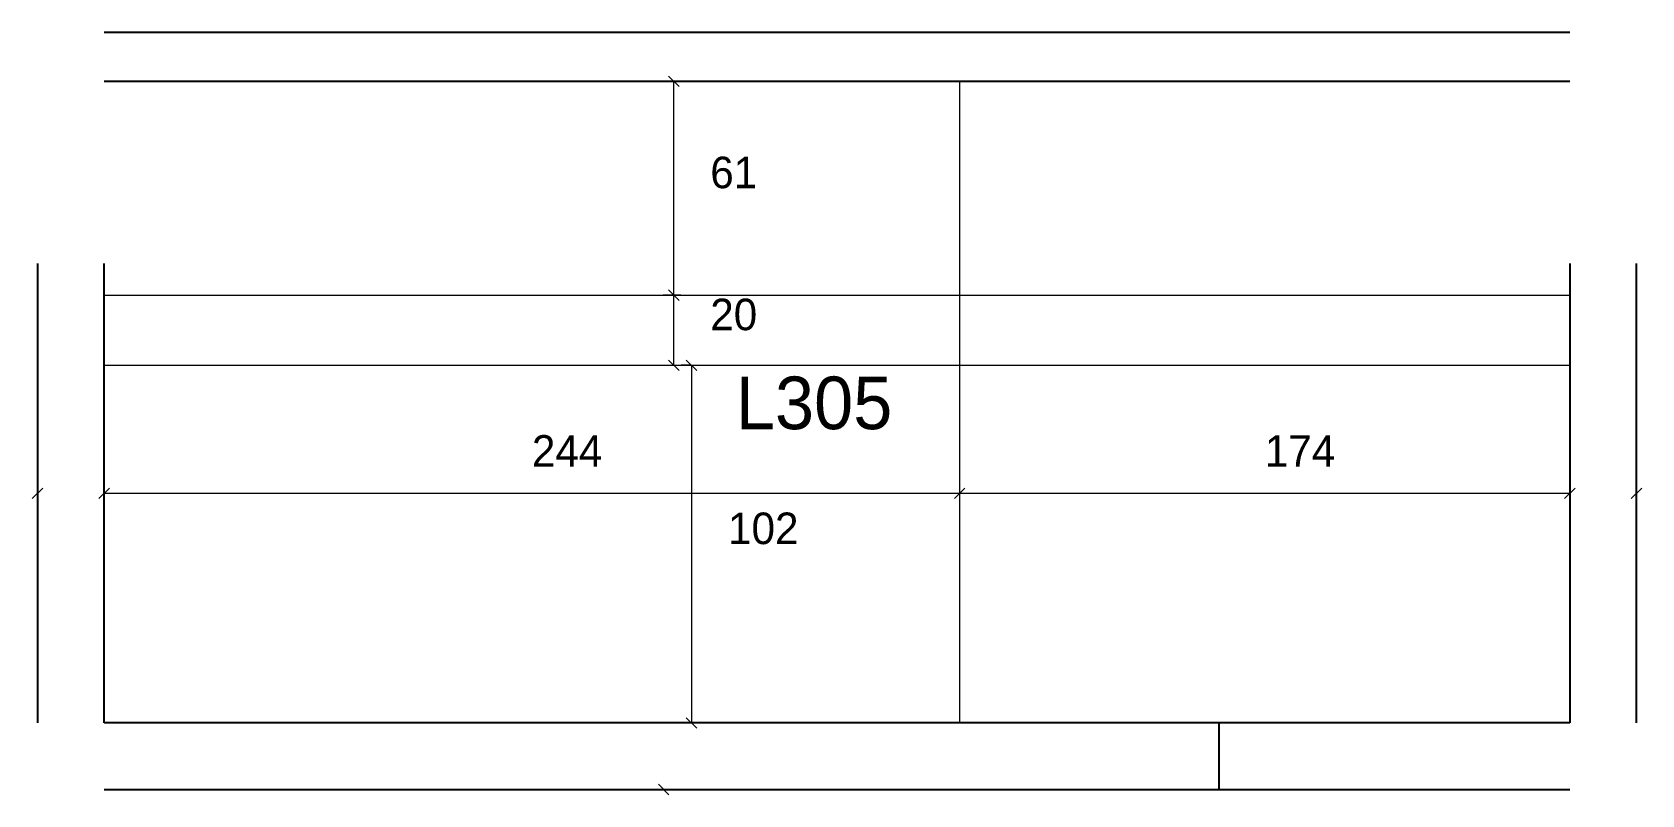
# Model space of a CAD drawing. Extents: x 4458 to 4917, y 2590 to 2808.
import ezdxf

# ---------------------------------------------------------------- set-up
doc = ezdxf.new("R2010")
doc.units = 0
for name, color, linetype in [('3', 3, 'Continuous'), ('4', 4, 'Continuous'), ('Painéis', 200, 'Continuous')]:
    doc.layers.add(name, color=color, linetype=linetype)

msp = doc.modelspace()

# ---------------------------------------------------------------- linework, layer by layer
at = {"layer": '3', "lineweight": 25}
for p, q in [((4478.07, 2807.94), (4896.07, 2807.94)), ((4478.07, 2793.94), (4896.07, 2793.94)), ((4796.07, 2591.94), (4796.07, 2610.94))]:
    msp.add_line(p, q, dxfattribs=at)
for points in [[(4459.07, 2741.94), (4459.07, 2610.94)], [(4478.07, 2610.94), (4478.07, 2741.94)], [(4896.07, 2741.94), (4896.07, 2610.94)], [(4915.07, 2610.94), (4915.07, 2741.94)], [(4896.07, 2610.94), (4478.07, 2610.94)], [(4478.07, 2591.94), (4896.07, 2591.94)]]:
    msp.add_lwpolyline(points, dxfattribs=at)
at = {"layer": 'Painéis', "lineweight": 18}
for p, q in [((4642.02, 2792.44), (4639.02, 2795.44)), ((4640.52, 2732.94), (4640.52, 2793.94)), ((4722.07, 2610.94), (4722.07, 2793.94)), ((4478.07, 2732.94), (4896.07, 2732.94)), ((4642.53, 2732.94), (4637.52, 2732.94)), ((4639.02, 2734.44), (4642.02, 2731.44)), ((4642.02, 2731.44), (4639.02, 2734.44)), ((4640.52, 2712.94), (4640.52, 2732.94)), ((4478.07, 2712.94), (4896.07, 2712.94)), ((4639.02, 2714.44), (4642.02, 2711.44)), ((4644.98, 2712.94), (4642.6, 2712.94)), ((4647.1, 2711.44), (4644.1, 2714.44)), ((4645.6, 2712.94), (4645.6, 2610.94)), ((4457.57, 2674.94), (4460.57, 2677.94)), ((4479.57, 2677.94), (4476.57, 2674.94)), ((4478.07, 2676.44), (4722.07, 2676.44)), ((4723.57, 2677.94), (4720.57, 2674.94)), ((4720.57, 2674.94), (4723.57, 2677.94)), ((4722.07, 2676.44), (4896.07, 2676.44)), ((4894.57, 2674.94), (4897.57, 2677.94)), ((4916.57, 2677.94), (4913.57, 2674.94)), ((4644.1, 2612.44), (4647.1, 2609.44)), ((4645.9, 2610.94), (4648.6, 2610.94)), ((4639.13, 2590.44), (4636.13, 2593.44))]:
    msp.add_line(p, q, dxfattribs=at)

# ---------------------------------------------------------------- texts
at = {"layer": '4'}
msp.add_text('L305', height=15, dxfattribs=at).set_placement((4658.22, 2694.72))
at = {"layer": 'Painéis'}
for s, p in [('61', (4650.93, 2763.44)), ('20', (4650.93, 2722.94)), ('244', (4600.07, 2684.01)), ('174', (4809.07, 2684.01)), ('102', (4656.01, 2661.94))]:
    msp.add_text(s, height=9, dxfattribs=at).set_placement(p)

doc.saveas('drawing.dxf')
